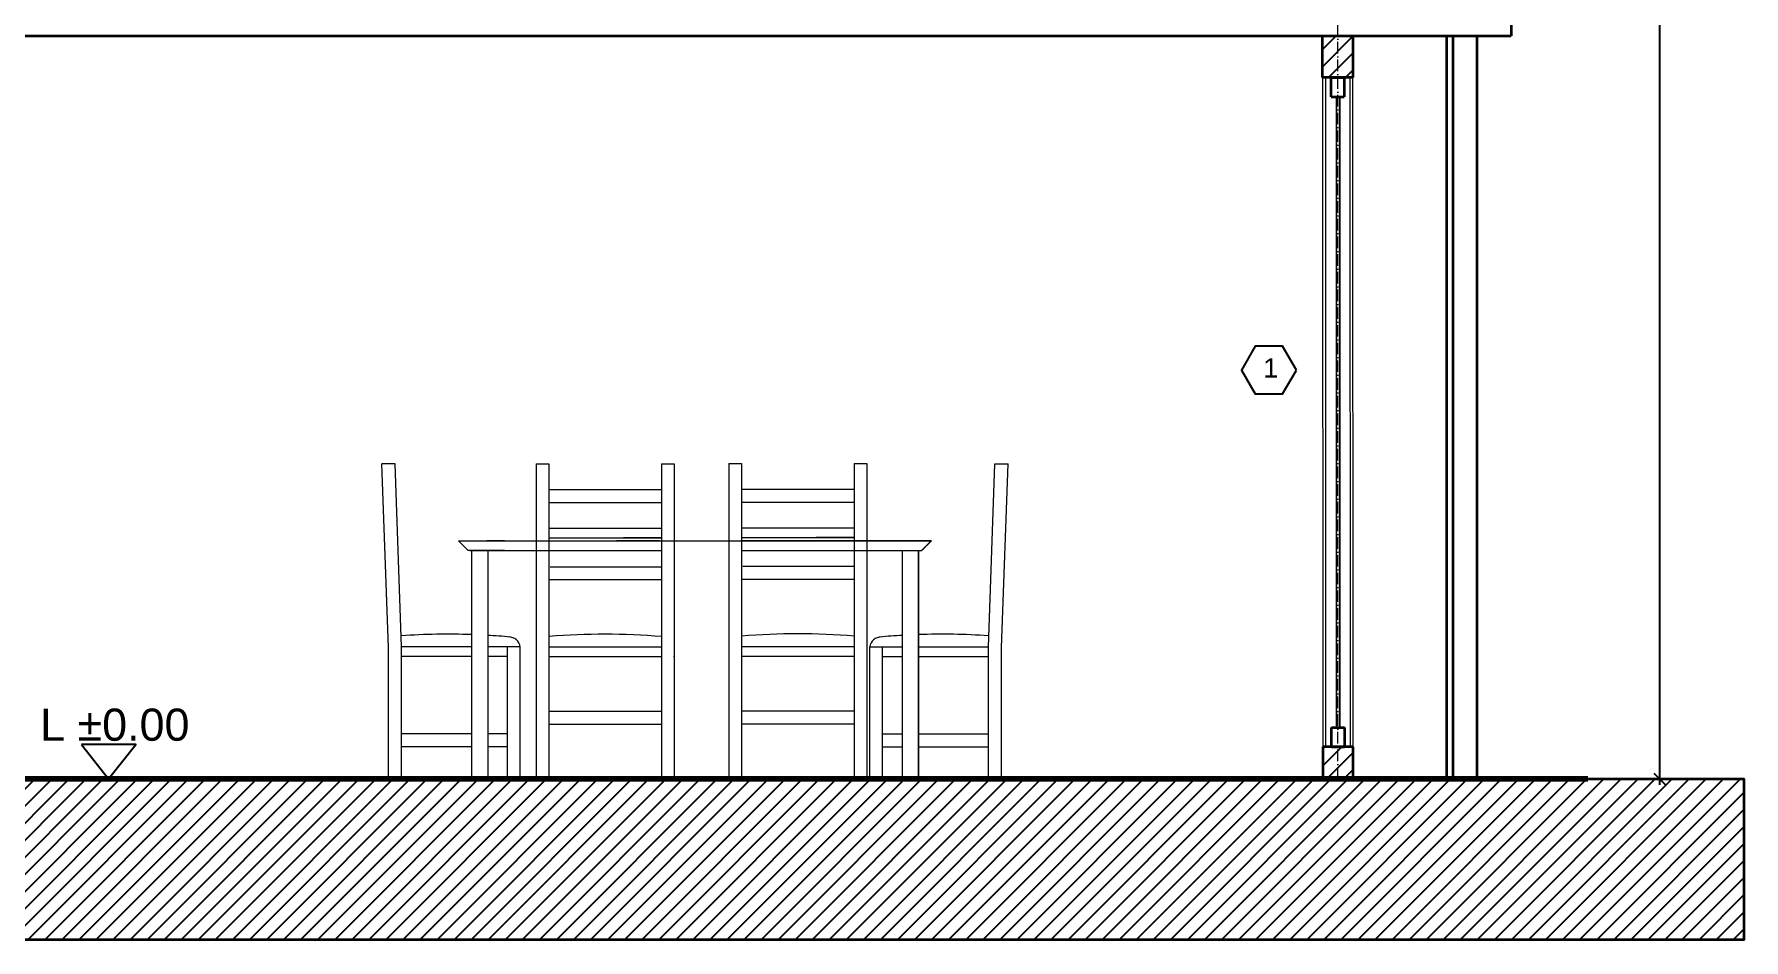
# Model space of a CAD drawing. Header units: inches. Extents: x 1080 to 7442, y 249 to 3242.
# Drawn here: x 4214 to 4746, y 344 to 626 of the extents above; entities that cross this region are included whole.
import ezdxf

# ---------------------------------------------------------------- set-up
doc = ezdxf.new("R2010")
doc.units = ezdxf.units.IN
doc.header["$MEASUREMENT"] = 0
doc.linetypes.add('ACAD_ISO10W100', pattern=[18, 12, -3, 0, -3])
for name, color, linetype, lineweight in [('ARREDI', 8, 'Continuous', 18), ('CAMPITURE', 7, 'Continuous', 25), ('INFISSI', 130, 'Continuous', 13), ('NUMERAZIONE', 30, 'Continuous', 25), ('quote nuove', 253, 'Continuous', 18), ('STRUTTURA', 7, 'Continuous', 35)]:
    doc.layers.add(name, color=color, linetype=linetype, lineweight=lineweight)
doc.styles.add('ARIAL', font='Arial.ttf')
doc.styles.get("Standard").update_dxf_attribs({"font": 'Arial.ttf'})
doc.dimstyles.new('TICK_36', dxfattribs={"dimtxt": 3.6, "dimasz": 3.6, "dimexe": 1.8, "dimexo": 1.2, "dimgap": 1.8, "dimtad": 0, "dimdec": 0, "dimzin": 0, "dimdsep": 46, "dimtxsty": 'ARIAL', "dimblk": 'OBLIQUE', "dimcen": 1.8, "dimdle": 1.8, "dimclrd": 256, "dimclrt": 256, "dimadec": 0, "dimazin": 0, "dimtfac": 1, "dimtdec": 0, "dimtmove": 1, "dimatfit": 3, "dimldrblk": 'OPEN90', "dimfxl": 1, "dimtfill": 1, "dimtolj": 1, "dimtzin": 0, "dimarcsym": 0})

# ---------------------------------------------------------------- blocks, each defined once
blk = doc.blocks.new('_Oblique')
at = {"color": 0, "linetype": 'ByBlock', "lineweight": -2}
blk.add_line((-0.5, -0.5), (0.5, 0.5), dxfattribs=at)
blk = doc.blocks.new('*D100')
at = {"layer": 'quote nuove', "lineweight": -2, "transparency": 16777216}
for p, q in [((4719.6, 1015.7), (4719.6, 709.86)), ((4719.6, 392.41), (4719.6, 698.25))]:
    blk.add_line(p, q, dxfattribs=at)
at = {"layer": 'quote nuove', "color": 0, "lineweight": -2, "transparency": 16777216}
for p, q in [((4655.76, 1013.9), (4721.4, 1013.9)), ((4655.76, 394.21), (4721.4, 394.21))]:
    blk.add_line(p, q, dxfattribs=at)
at = {"layer": 'quote nuove', "lineweight": -2, "transparency": 16777216, "xscale": 3.6, "yscale": 3.6, "zscale": 3.6}
for p, rotation in [((4719.6, 1013.9), 90), ((4719.6, 394.21), 270)]:
    blk.add_blockref('_Oblique', p, dxfattribs=dict(at, rotation=rotation))
at = {"layer": 'quote nuove', "transparency": 16777216, "insert": (4719.6, 704.05), "char_height": 3.6, "attachment_point": 5, "rotation": 90, "style": 'ARIAL', "bg_fill": 3, "box_fill_scale": 1.25, "bg_fill_color": 256, "bg_fill_true_color": 13158600, "bg_fill_transparency": 0}
blk.add_mtext('\\A1;620', dxfattribs=at)
blk = doc.blocks.new('_Open90')
at = {"color": 0, "linetype": 'ByBlock', "lineweight": -2}
for p, q in [((0, 0), (-1, 0)), ((-0.5, 0.5), (0, 0)), ((0, 0), (-0.5, -0.5))]:
    blk.add_line(p, q, dxfattribs=at)

msp = doc.modelspace()

# ---------------------------------------------------------------- hatches: boundary and pattern name
at = {"layer": 'CAMPITURE'}
h = msp.add_hatch(dxfattribs=at)
h.set_pattern_fill('ANSI31', color=0, scale=30)
h.set_pattern_definition([(45, (-416.181, 7.6664), (-2.6516504, 2.6516504), [])])
h.paths.add_polyline_path([(4614.71, 612.21), (4624.21, 612.21), (4624.21, 625.21), (4614.71, 625.21)])
h.paths.add_polyline_path([(4624.31, 404.21), (4614.81, 404.21), (4614.81, 394.21), (4624.31, 394.21)])
h = msp.add_hatch(dxfattribs=at)
h.set_pattern_fill('ANSI31', color=256, scale=30)
h.set_pattern_definition([(45, (829.7643, -1404.7164), (-2.6516504, 2.6516504), [])])
h.paths.add_polyline_path([(3697.17, 394.21), (3697.17, 344.21), (4745.76, 344.21), (4745.76, 394.21)])
at = {"layer": 'INFISSI'}
h = msp.add_hatch(color=4, dxfattribs=at)
h.dxf.hatch_style = 1
h.paths.add_polyline_path([(4620.11, 606.21), (4619.11, 606.21), (4619.11, 410.21), (4620.11, 410.21)])

# ---------------------------------------------------------------- linework, layer by layer
msp.add_line((4614.81, 394.21), (4624.31, 394.21))
at = {"layer": 'ARREDI'}
for p, q in [((4324.32, 435.1), (4322.2, 492.16)), ((4326.32, 492.16), (4322.2, 492.16)), ((4328.32, 435.27), (4326.32, 492.16)), ((4370.2, 492.16), (4370.2, 394.23)), ((4370.2, 492.16), (4374.2, 492.16)), ((4374.2, 492.16), (4374.2, 394.23)), ((4409.18, 492.16), (4409.18, 394.23)), ((4409.18, 492.16), (4413.17, 492.16)), ((4413.17, 492.16), (4413.17, 394.23)), ((4430.12, 492.29), (4430.12, 394.35)), ((4430.12, 492.29), (4434.12, 492.29)), ((4434.12, 492.29), (4434.12, 394.35)), ((4469.09, 492.29), (4469.09, 394.35)), ((4469.09, 492.29), (4473.09, 492.29)), ((4473.09, 492.29), (4473.09, 394.35)), ((4510.9, 435.27), (4512.9, 492.16)), ((4512.9, 492.16), (4517.02, 492.16)), ((4514.9, 435.1), (4517.02, 492.16)), ((4374.2, 484.17), (4409.18, 484.17)), ((4434.12, 484.29), (4469.09, 484.29)), ((4374.2, 480.17), (4409.18, 480.17)), ((4434.12, 480.29), (4469.09, 480.29)), ((4346.11, 468.18), (4354.86, 468.18)), ((4349.11, 465.18), (4346.11, 468.18)), ((4346.11, 468.18), (4493.11, 468.18)), ((4346.58, 468.18), (4355.33, 468.18)), ((4346.58, 468.18), (4389.08, 468.18)), ((4360.33, 468.18), (4354.86, 468.18)), ((4355.33, 468.18), (4371.11, 468.18)), ((4374.2, 472.17), (4409.18, 472.17)), ((4374.2, 469.18), (4409.18, 469.18)), ((4374.2, 468.18), (4409.18, 468.18)), ((4408.54, 468.18), (4395.2, 468.18)), ((4409.18, 469.18), (4397.4, 469.18)), ((4408.54, 468.18), (4409.18, 468.18)), ((4434.12, 472.3), (4469.09, 472.3)), ((4434.12, 469.3), (4469.09, 469.3)), ((4469.09, 468.18), (4434.12, 468.18)), ((4493.05, 468.18), (4447.48, 468.18)), ((4469.09, 469.3), (4457.31, 469.3)), ((4478.89, 468.18), (4484.36, 468.18)), ((4493.11, 468.18), (4484.36, 468.18)), ((4490.05, 465.18), (4493.05, 468.18)), ((4490.11, 465.18), (4493.11, 468.18)), ((4354.86, 465.18), (4349.11, 465.18)), ((4349.58, 465.18), (4355.33, 465.18)), ((4350.15, 465.18), (4350.15, 415.25)), ((4350.15, 465.18), (4350.15, 439.19)), ((4360.33, 465.18), (4353.73, 465.18)), ((4355.14, 465.18), (4355.14, 415.25)), ((4355.14, 465.18), (4389.08, 465.18)), ((4355.14, 465.18), (4355.14, 411.25)), ((4374.2, 465.18), (4409.18, 465.18)), ((4434.12, 465.18), (4469.09, 465.18)), ((4447.48, 465.18), (4478.83, 465.18)), ((4478.83, 465.18), (4485.43, 465.18)), ((4478.89, 465.18), (4485.49, 465.18)), ((4484.02, 465.18), (4484.02, 411.25)), ((4484.08, 465.18), (4484.08, 411.25)), ((4484.3, 465.18), (4490.05, 465.18)), ((4484.36, 465.18), (4490.11, 465.18)), ((4489.01, 465.18), (4489.01, 439.19)), ((4489.07, 465.18), (4489.07, 439.19)), ((4374.57, 460.18), (4409.18, 460.18)), ((4434.48, 460.3), (4469.09, 460.3)), ((4374.2, 456.19), (4409.18, 456.19)), ((4434.12, 456.31), (4469.09, 456.31)), ((4350.15, 439.19), (4350.15, 411.25)), ((4489.01, 439.19), (4489.01, 411.25)), ((4489.07, 439.19), (4489.07, 411.25)), ((4324.32, 394.23), (4324.32, 435.19)), ((4328.32, 394.23), (4328.32, 435.27)), ((4350.15, 435.27), (4328.32, 435.27)), ((4350.15, 432.27), (4328.32, 432.27)), ((4365.29, 435.27), (4355.14, 435.27)), ((4361.3, 432.27), (4355.14, 432.27)), ((4361.3, 394.23), (4361.3, 435.27)), ((4365.29, 394.23), (4365.29, 435.27)), ((4374.2, 435.27), (4409.18, 435.27)), ((4374.2, 432.27), (4409.18, 432.27)), ((4434.12, 435.39), (4469.09, 435.39)), ((4434.12, 432.39), (4469.09, 432.39)), ((4473.93, 435.27), (4484.08, 435.27)), ((4473.93, 394.23), (4473.93, 435.27)), ((4477.92, 394.23), (4477.92, 435.27)), ((4477.92, 432.27), (4484.08, 432.27)), ((4489.07, 435.27), (4510.9, 435.27)), ((4489.07, 432.27), (4510.9, 432.27)), ((4510.9, 394.23), (4510.9, 435.27)), ((4514.9, 394.23), (4514.9, 435.19)), ((4350.15, 415.25), (4350.15, 394.23)), ((4355.14, 415.25), (4355.14, 394.23)), ((4374.2, 415.25), (4409.18, 415.25)), ((4434.12, 415.37), (4469.09, 415.37)), ((4350.15, 411.25), (4350.15, 394.23)), ((4355.14, 411.25), (4355.14, 394.23)), ((4374.2, 411.25), (4409.18, 411.25)), ((4434.12, 411.37), (4469.09, 411.37)), ((4484.02, 411.25), (4484.02, 394.23)), ((4484.08, 411.25), (4484.08, 394.23)), ((4489.01, 411.25), (4489.01, 394.23)), ((4489.07, 411.25), (4489.07, 394.23)), ((4350.15, 408.22), (4328.32, 408.22)), ((4350.15, 404.22), (4328.32, 404.22)), ((4361.3, 408.22), (4355.14, 408.22)), ((4361.3, 404.22), (4355.14, 404.22)), ((4477.92, 408.22), (4484.08, 408.22)), ((4477.92, 404.22), (4484.08, 404.22)), ((4489.07, 408.22), (4510.9, 408.22)), ((4489.07, 404.22), (4510.9, 404.22))]:
    msp.add_line(p, q, dxfattribs=at)
for centre, radius, start, end in [((4342.9, 228.01), 211.19, 88.0326, 93.9585), ((4342.9, 228.01), 211.19, 84.7808, 86.6756), ((4361.71, 434.73), 3.62, 8.6083, 90.0867), ((4391.61, 228.01), 211.19, 85.2279, 94.7278), ((4451.52, 228.13), 211.19, 85.2279, 94.7278), ((4477.51, 434.73), 3.62, 89.9133, 171.3917), ((4496.32, 228.01), 211.19, 93.3244, 95.2192), ((4496.32, 228.01), 211.19, 86.0415, 91.9674)]:
    msp.add_arc(centre, radius, start, end, dxfattribs=at)
msp.add_point((4413.17, 432.27), dxfattribs=at)
at = {"layer": 'INFISSI'}
for p, q in [((4623.41, 404.21), (4623.31, 612.21)), ((4619.11, 410.21), (4619.11, 606.21)), ((4620.11, 410.21), (4620.11, 606.21))]:
    msp.add_line(p, q, dxfattribs=at)
for points in [[(4614.71, 612.21), (4614.81, 394.21)], [(4615.81, 404.21), (4615.81, 612.21)], [(4624.31, 404.21), (4624.31, 404.21), (4624.21, 612.21)]]:
    msp.add_lwpolyline(points, dxfattribs=at)
msp.add_lwpolyline([(4619.11, 606.21), (4620.11, 606.21), (4620.11, 410.21), (4619.11, 410.21)], close=True, dxfattribs=at)
at = {"layer": 'NUMERAZIONE'}
for points in [[(4606.63, 521.32), (4602.35, 528.73), (4593.8, 528.73), (4589.53, 521.32), (4593.8, 513.92), (4602.35, 513.92)], [(4228.8, 404.94), (4237.25, 394.21), (4245.7, 404.94)]]:
    msp.add_lwpolyline(points, close=True, dxfattribs=at)
at = {"layer": 'quote nuove', "color": 253, "linetype": 'ACAD_ISO10W100', "lineweight": 0, "ltscale": 0.3}
msp.add_line((4619.56, 394.21), (4619.56, 1213.9), dxfattribs=at)
at = {"layer": 'STRUTTURA'}
for p, q in [((4673.41, 638.7), (4673.41, 625.21)), ((4614.71, 612.21), (4614.71, 625.21)), ((4624.21, 625.21), (4673.41, 625.21)), ((4624.21, 625.21), (4624.21, 612.21)), ((4653.31, 625.21), (4653.31, 623.26)), ((4653.31, 623.26), (4653.31, 454.21)), ((4624.21, 612.21), (4614.71, 612.21)), ((4617.46, 612.21), (4621.46, 612.21)), ((4617.46, 606.21), (4617.46, 612.21)), ((4621.46, 612.21), (4621.46, 606.21)), ((4617.46, 606.21), (4621.46, 606.21)), ((4653.31, 454.21), (4653.31, 394.21)), ((4617.56, 410.21), (4621.56, 410.21)), ((4617.56, 404.21), (4617.56, 410.21)), ((4619.06, 410.21), (4619.56, 410.21)), ((4619.31, 410.21), (4620.31, 410.21)), ((4619.56, 410.21), (4620.06, 410.21)), ((4621.56, 410.21), (4621.56, 404.21)), ((4624.31, 404.21), (4614.81, 404.21)), ((4614.81, 404.21), (4614.81, 394.21)), ((4617.56, 404.21), (4621.56, 404.21)), ((4624.31, 394.21), (4624.31, 404.21)), ((3924.61, 394.21), (4624.31, 394.21)), ((4276.77, 394.21), (4272.78, 394.21)), ((4303.6, 394.21), (4298.6, 394.21)), ((4303.6, 394.21), (4308.6, 394.21)), ((4313.75, 394.21), (4309.75, 394.21)), ((4323.65, 394.21), (4327.65, 394.21)), ((4362.63, 394.21), (4366.63, 394.21)), ((4422.38, 394.21), (4426.38, 394.21)), ((4432.53, 394.21), (4437.53, 394.21)), ((4437.47, 394.21), (4442.47, 394.21)), ((4459.36, 394.21), (4463.36, 394.21)), ((4622.31, 394.21), (4622.31, 394.21))]:
    msp.add_line(p, q, dxfattribs=at)
at = {"layer": 'STRUTTURA', "lineweight": 100}
msp.add_line((3697.17, 394.21), (4697.24, 394.21), dxfattribs=at)
at = {"layer": 'STRUTTURA'}
for points in [[(3932.01, 625.21), (4313.9, 625.21)], [(4313.9, 625.21), (4624.21, 625.21)], [(4655.31, 625.21), (4655.31, 623.26)], [(4655.31, 623.26), (4655.31, 454.21)], [(4662.81, 623.26), (4662.81, 625.21)], [(4662.81, 454.21), (4662.81, 623.26)], [(4655.31, 454.21), (4655.31, 394.21)], [(4662.81, 394.21), (4662.81, 454.21)], [(4312.66, 394.21), (4324.66, 394.21)], [(4610.31, 394.21), (4622.31, 394.21)]]:
    msp.add_lwpolyline(points, dxfattribs=at)
msp.add_lwpolyline([(3697.17, 394.21), (4745.76, 394.21), (4745.76, 344.21), (3697.17, 344.21)], close=True, dxfattribs=at)

# ---------------------------------------------------------------- texts
at = {"layer": 'NUMERAZIONE'}
msp.add_text('L ±0.00', height=9.989, dxfattribs=at).set_placement((4215.96, 406.08))
at = {"layer": 'NUMERAZIONE', "ltscale": 0.1, "insert": (4596.3, 524.97), "char_height": 6, "attachment_point": 1}
msp.add_mtext_dynamic_manual_height_columns('1', width=0.5819, gutter_width=12.5, heights=[0], dxfattribs=at)

# ---------------------------------------------------------------- next in the draw order: dimensions: what is measured, and where the dimension line sits
at = {"layer": 'quote nuove'}
dim = msp.add_linear_dim(base=(4719.6, 394.21), p1=(4654.56, 1013.9), p2=(4654.56, 394.21), angle=90, dimstyle='TICK_36', dxfattribs=at)
dim.commit()
dim.dimension.update_dxf_attribs({"geometry": '*D100', "text_midpoint": (4719.6, 704.05)})

doc.saveas('drawing.dxf')
